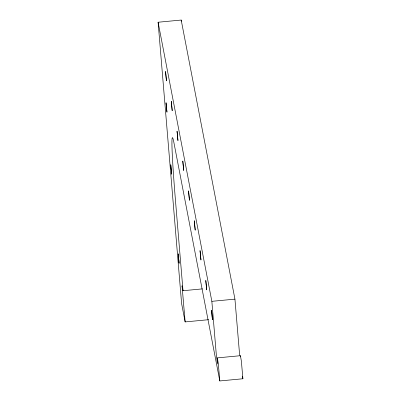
<?xml version="1.0" encoding="UTF-8"?>
<svg xmlns="http://www.w3.org/2000/svg" width="401" height="401" viewBox="0 0 401 401"><rect width="100%" height="100%" fill="white"/><g stroke="black" fill="none" stroke-linecap="round" stroke-linejoin="round"><path stroke-width="0.6" d="M208.274 319.246L208.239 319.732L185.147 321.918L181.613 303.652L158.104 22.235L181.197 20.05L234.941 299.141L239.658 355.346M185.147 321.918L182.049 285.828L183.006 290.72L202.455 288.88M183.006 290.72L175.568 201.663A94.345 3.073 84.6 0 1 173.879 142.465L219.803 380.95L242.896 378.765L241.387 361.276L240.44 355.697L217.347 357.882L217.578 364.038L216.445 356.309L211.848 301.326L158.104 22.235M240.44 355.697L240.44 356.865M211.848 301.326L234.941 299.141M217.347 357.882L218.294 363.461L219.803 380.95M242.425 376.303L242.896 378.765M181.197 20.05L181.302 21.298M165.553 71.528L166.45 80.817L165.553 71.528M166.054 102.816L166.951 112.11L166.054 102.816M170.766 164.846L171.663 174.139L170.766 164.846M171.302 101.383L172.199 110.676L171.302 101.383M177.052 131.242L177.949 140.53L177.052 131.242M178.204 253.903L179.102 263.196L178.204 253.903M182.801 161.097L183.698 170.385L182.801 161.097M188.55 190.951L189.447 200.244L188.55 190.951M194.3 220.811L195.197 230.099L194.3 220.811M200.049 250.665L200.946 259.953L200.049 250.665M205.798 280.52L206.695 289.813L205.798 280.52M211.548 310.379L212.445 319.667L211.548 310.379"/></g></svg>
